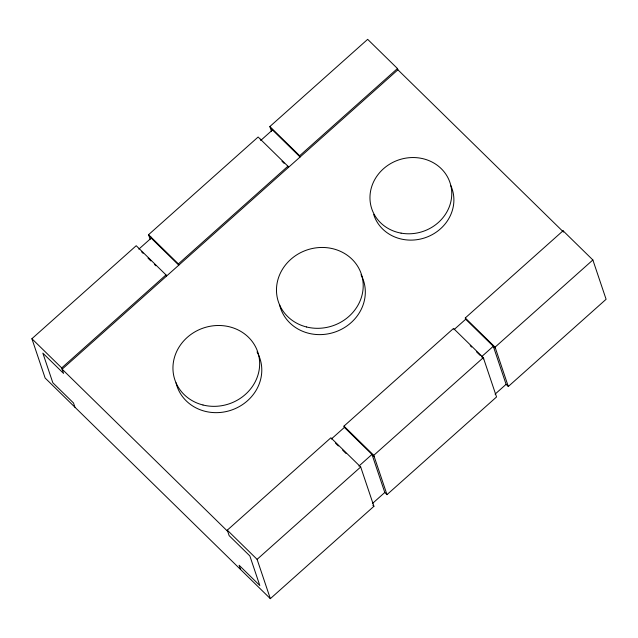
<?xml version="1.0" encoding="UTF-8"?>
<svg xmlns="http://www.w3.org/2000/svg" width="638" height="638" viewBox="0 0 638 638"><rect width="100%" height="100%" fill="white"/><g stroke="black" fill="none" stroke-linecap="round" stroke-linejoin="round"><path stroke-width="0.96" d="M240.534 569.463L239.106 565.236L259.81 585.517L249.849 555.921L229.146 535.641L227.303 530.154L330.891 437.788L360.693 466.984L373.924 506.301L270.337 598.659L45.131 378.031L31.9 338.722L136.205 245.718L166.008 274.914L166.43 276.174M150.137 239.378L148.566 234.696L258.119 137.018L287.921 166.215L288.344 167.475M271.541 131.516L269.866 126.539L367.663 39.341L397.466 68.537L397.897 69.797L563.49 232.033L563.067 230.773L465.269 317.971L465.692 319.239L495.495 348.436M138.837 249.139L151.19 238.118L150.767 236.857M272.498 129.961L260.743 140.44L260.32 139.18M74.933 407.227L73.514 403.001L52.81 382.72L42.85 353.133L63.553 373.405L61.703 367.919L166.008 274.914M151.19 238.118L178.792 265.161L178.369 263.901L287.921 166.215M270.289 127.799L300.091 157.004L299.669 155.736L397.466 68.537M397.897 69.797L62.125 369.179L227.726 531.414M374.195 456.593L344.392 427.396L343.962 426.128L453.514 328.45L483.317 357.647L496.547 396.956L386.995 494.641L384.794 492.48L371.986 454.431L358.915 466.091M331.313 439.048L344.392 427.396M453.937 329.71L465.692 319.239M481.538 356.754L493.294 346.274L506.094 384.323L508.303 386.484L606.1 299.278L592.869 259.969L563.067 230.773M270.337 598.659L257.106 559.351L360.693 466.984M386.995 494.641L373.764 455.333L483.317 357.647M508.303 386.484L495.072 347.168L592.869 259.969M372.448 503.494L384.794 492.48M495.08 394.148L506.094 384.323M269.866 126.539L299.669 155.736M465.269 317.971L495.072 347.168M281.972 161.239L284.093 163.32M470.214 345.66L471.634 347.048M476.586 351.897L480.127 355.366M482.089 357.288L483.748 358.907M148.566 234.696L178.369 263.901M343.962 426.128L373.764 455.333M141.668 251.914L143.079 253.302M148.032 258.151L150.863 260.926M154.404 264.387L155.816 265.775M335.564 443.211L338.395 445.986M342.638 450.141L346.179 453.61M372.823 505.216L373.924 506.301M31.9 338.722L61.703 367.919M227.303 530.154L257.106 559.351M361.012 274.699A43.727 40.042 -18.6 0 1 336.043 331.68A43.727 40.042 -18.6 0 1 279.564 304.781M450.883 185.762A41.247 37.762 -18.6 0 1 426.391 237.296A41.247 37.762 -18.6 0 1 373.701 214.512M257.026 351.905A43.727 40.042 -18.6 0 1 232.998 409.532A43.727 40.042 -18.6 0 1 176.032 382.816M306.527 326.975A43.727 40.042 -18.6 0 0 362.24 277.299A43.727 40.042 -18.6 0 0 290.753 259.387A43.727 40.042 -18.6 0 0 306.527 326.975M401.063 233.125A41.247 37.762 -18.6 0 0 450.165 183.146A41.247 37.762 -18.6 0 0 381.38 170.745A41.247 37.762 -18.6 0 0 401.063 233.125M202.996 405.002A43.727 40.042 -18.6 0 0 258.701 355.334A43.727 40.042 -18.6 0 0 187.213 337.422A43.727 40.042 -18.6 0 0 202.996 405.002"/></g></svg>
